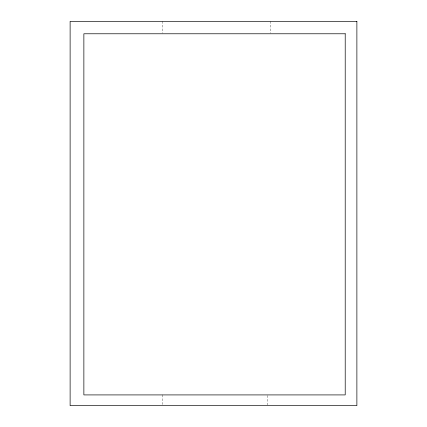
<?xml version="1.0" encoding="UTF-8"?>
<svg xmlns="http://www.w3.org/2000/svg" width="427" height="427" viewBox="0 0 427 427"><rect width="100%" height="100%" fill="white"/><g stroke="black" fill="none" stroke-linecap="round" stroke-linejoin="round"><path stroke-width="0.32" stroke-dasharray="2.13 1.6" d="M270.366 21.35L270.366 33.119M267.185 395.546L267.185 405.02M162.708 394.916L162.708 405.02M162.303 21.35L162.303 33.119"/><path stroke-width="0.64" d="M356.881 21.35L70.119 21.35L70.119 405.65L356.881 405.65L356.881 21.35M345.213 33.776L83.868 33.776L83.868 394.916L345.213 394.916L345.213 33.776"/></g></svg>
